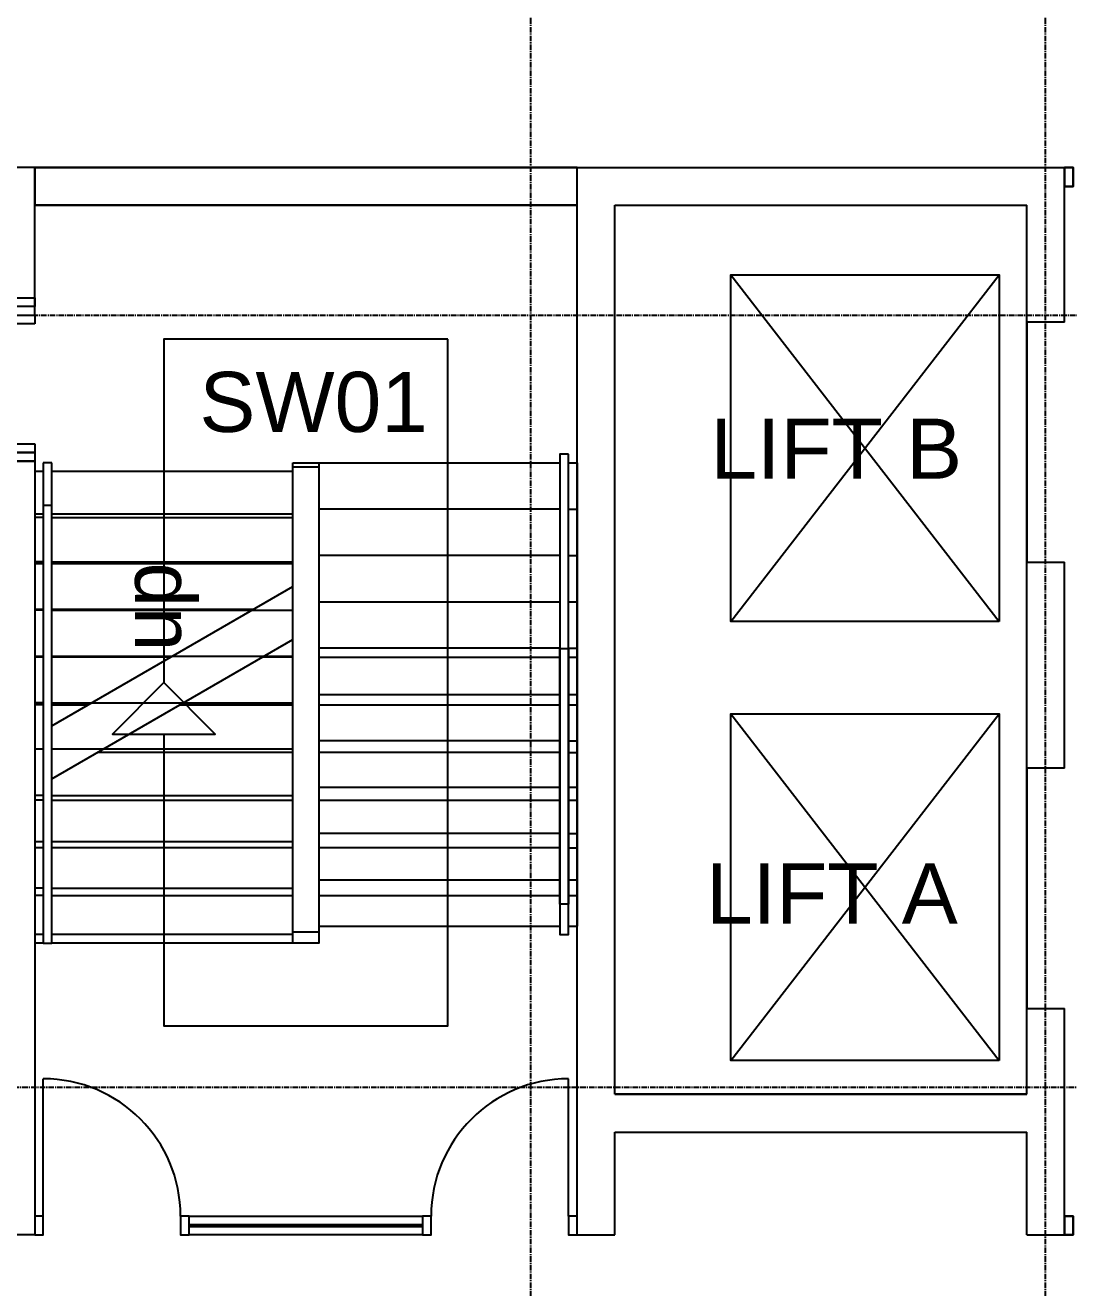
# Model space of a CAD drawing. Header units: millimetres. Extents: x -49883 to 118742, y -18440 to 67826.
# Drawn here: x -8478 to -2398, y -3392 to 3965 of the extents above; entities that cross this region are included whole.
import ezdxf

# ---------------------------------------------------------------- set-up
doc = ezdxf.new("R2010")
doc.units = ezdxf.units.MM
doc.linetypes.add('PCENTRE', pattern=[50.8, 31.75, -6.35, 6.35, -6.35])
doc.linetypes.add('PCENTRE2', pattern=[28.575, 19.05, -3.175, 3.175, -3.175])
for name, color, linetype in [('Boundaries_and_building_grids', 140, 'PCENTRE2'), ('Fourth Floor - Doors Windows and Openings', 1, 'Continuous'), ('Fourth Floor - Stairs', 8, 'Continuous'), ('Fourth Floor - Structural Members', 5, 'Continuous'), ('Fourth Floor - Text and Leaders', 1, 'Continuous'), ('Fourth Floor - Walls', 3, 'Continuous'), ('Third Floor - Doors Windows and Openings', 1, 'Continuous'), ('Third Floor - Stairs', 8, 'Continuous'), ('Third Floor - Structural Members', 5, 'Continuous'), ('Third Floor - Walls', 3, 'Continuous')]:
    doc.layers.add(name, color=color, linetype=linetype)
doc.styles.add('Arial1', font='arial.ttf')

msp = doc.modelspace()

# ---------------------------------------------------------------- linework, layer by layer
at = {"layer": 'Boundaries_and_building_grids', "color": 140, "linetype": 'PCENTRE', "lineweight": -3}
for p, q in [((-5532.8, -11774.3), (-5532.8, 60112.4)), ((-2532.8, -11774.3), (-2532.8, 60117.9)), ((-27282.8, 2275.7), (25217.2, 2275.7)), ((25217.2, -2224.3), (-27282.8, -2224.3))]:
    msp.add_line(p, q, dxfattribs=at)
at = {"layer": 'Fourth Floor - Doors Windows and Openings', "color": 1, "linetype": 'Continuous'}
for p, q in [((-8372.8, -2974.3, 13800), (-8372.8, -2174.3, 13800)), ((-5312.8, -2974.3, 13800), (-5312.8, -2174.3, 13800)), ((-7522.8, -2974.3, 13800), (-6162.8, -2974.3, 13800)), ((-6162.8, -2974.3, 13800), (-6162.8, -3029.3, 13800)), ((-6162.8, -3024.3, 13800), (-7522.8, -3024.3, 13800)), ((-7522.8, -3034.3, 13800), (-6162.8, -3034.3, 13800)), ((-6162.8, -3084.3, 13800), (-7522.8, -3084.3, 13800))]:
    msp.add_line(p, q, dxfattribs=at)
at = {"layer": 'Fourth Floor - Doors Windows and Openings', "color": 1, "linetype": 'Continuous', "elevation": 13800}
for points in [[(-2422.8, 3135.7), (-2422.8, 3025.7), (-2372.8, 3025.7), (-2372.8, 3135.7), (-2422.8, 3135.7)], [(-8422.8, 2375.7), (-8422.8, 2325.7), (-8642.8, 2325.7), (-8642.8, 2375.7), (-8422.8, 2375.7)], [(-8422.8, 1525.7), (-8422.8, 1475.7), (-8642.8, 1475.7), (-8642.8, 1525.7), (-8422.8, 1525.7)], [(-8422.8, -2974.3), (-8422.8, -3084.3), (-8372.8, -3084.3), (-8372.8, -2974.3), (-8422.8, -2974.3)], [(-7572.8, -2974.3), (-7572.8, -3084.3), (-7522.8, -3084.3), (-7522.8, -2974.3), (-7572.8, -2974.3)], [(-6162.8, -2974.3), (-6162.8, -3084.3), (-6112.8, -3084.3), (-6112.8, -2974.3), (-6162.8, -2974.3)], [(-5312.8, -2974.3), (-5312.8, -3084.3), (-5262.8, -3084.3), (-5262.8, -2974.3), (-5312.8, -2974.3)], [(-2422.8, -3084.3), (-2422.8, -2974.3), (-2372.8, -2974.3), (-2372.8, -3084.3), (-2422.8, -3084.3)]]:
    msp.add_lwpolyline(points, dxfattribs=at)
at = {"layer": 'Fourth Floor - Doors Windows and Openings', "color": 1, "linetype": 'Continuous'}
for centre, start, end in [((-8372.8, -2974.3, 13800), 0, 90), ((-5312.8, -2974.3, 13800), 90, 180)]:
    msp.add_arc(centre, 800, start, end, dxfattribs=at)
at = {"layer": 'Fourth Floor - Stairs', "color": 8, "linetype": 'Continuous'}
for p, q in [((-4366.3, 490, 13800), (-2804.1, 2511.2, 13800)), ((-4366.3, 2511.2, 13800), (-2804.1, 490, 13800)), ((-8322.8, 1415.7, 13800), (-8372.8, 1415.7, 13800)), ((-8372.8, 1415.7, 13800), (-8372.8, -1384.3, 13800)), ((-8322.8, -1384.3, 13800), (-8322.8, 1415.7, 13800)), ((-6767.8, 1415.7, 13800), (-5362.8, 1415.7, 13800)), ((-6767.8, 1415.7, 13800), (-6767.8, -1318.4, 13800)), ((-5312.8, 1415.7, 13800), (-5262.8, 1415.7, 13800)), ((-5262.8, 1415.7, 13800), (-5262.8, -1284.3, 13800)), ((-8422.8, 1365.7, 13800), (-8372.8, 1365.7, 13800)), ((-8422.8, 1365.7, 13800), (-8422.8, -1334.3, 13800)), ((-8322.8, 1365.7, 13800), (-6917.8, 1365.7, 13800)), ((-6767.8, 1390.7, 13800), (-6917.8, 1390.7, 13800)), ((-6917.8, -1334.3, 13800), (-6917.8, 1390.7, 13800)), ((-5362.8, 1145.7, 13800), (-6767.8, 1145.7, 13800)), ((-5312.8, 1145.7, 13800), (-5262.8, 1145.7, 13800)), ((-8372.8, 1095.7, 13800), (-8422.8, 1095.7, 13800)), ((-8322.8, 1095.7, 13800), (-6917.8, 1095.7, 13800)), ((-8372.8, 825.7, 13800), (-8422.8, 825.7, 13800)), ((-6917.8, 825.7, 13800), (-8322.8, 825.7, 13800)), ((-5362.8, 875.7, 13800), (-6767.8, 875.7, 13800)), ((-5312.8, 875.7, 13800), (-5262.8, 875.7, 13800)), ((-6767.8, 605.7, 13800), (-5362.8, 605.7, 13800)), ((-5312.8, 605.7, 13800), (-5262.8, 605.7, 13800)), ((-8372.8, 555.7, 13800), (-8422.8, 555.7, 13800)), ((-8322.8, 555.7, 13800), (-6917.8, 555.7, 13800)), ((-5362.8, 335.7, 13800), (-6767.8, 335.7, 13800)), ((-5312.8, 335.7, 13800), (-5262.8, 335.7, 13800)), ((-8372.8, 285.7, 13800), (-8422.8, 285.7, 13800)), ((-6917.8, 285.7, 13800), (-8322.8, 285.7, 13800)), ((-8372.8, 15.7, 13800), (-8422.8, 15.7, 13800)), ((-8322.8, 15.7, 13800), (-6917.8, 15.7, 13800)), ((-6767.8, 65.7, 13800), (-5362.8, 65.7, 13800)), ((-5312.8, 65.7, 13800), (-5262.8, 65.7, 13800)), ((-4366.3, -2068.1, 13800), (-2804.1, -46.9, 13800)), ((-4366.3, -46.9, 13800), (-2804.1, -2068.1, 13800)), ((-5362.8, -204.3, 13800), (-6767.8, -204.3, 13800)), ((-5312.8, -204.3, 13800), (-5262.8, -204.3, 13800)), ((-8372.8, -254.3, 13800), (-8422.8, -254.3, 13800)), ((-6917.8, -254.3, 13800), (-8322.8, -254.3, 13800)), ((-6767.8, -474.3, 13800), (-5362.8, -474.3, 13800)), ((-5312.8, -474.3, 13800), (-5262.8, -474.3, 13800)), ((-8372.8, -524.3, 13800), (-8422.8, -524.3, 13800)), ((-8322.8, -524.3, 13800), (-6917.8, -524.3, 13800)), ((-8372.8, -794.3, 13800), (-8422.8, -794.3, 13800)), ((-6917.8, -794.3, 13800), (-8322.8, -794.3, 13800)), ((-5362.8, -744.3, 13800), (-6767.8, -744.3, 13800)), ((-5312.8, -744.3, 13800), (-5262.8, -744.3, 13800)), ((-6767.8, -1014.3, 13800), (-5362.8, -1014.3, 13800)), ((-5312.8, -1014.3, 13800), (-5262.8, -1014.3, 13800)), ((-8372.8, -1064.3, 13800), (-8422.8, -1064.3, 13800)), ((-8322.8, -1064.3, 13800), (-6917.8, -1064.3, 13800)), ((-6917.8, -1318.4, 13800), (-6767.8, -1318.4, 13800)), ((-6767.8, -1284.3, 13800), (-5362.8, -1284.3, 13800)), ((-5312.8, -1284.3, 13800), (-5262.8, -1284.3, 13800)), ((-8372.8, -1334.3, 13800), (-8422.8, -1334.3, 13800)), ((-8372.8, -1384.3, 13800), (-8322.8, -1384.3, 13800)), ((-6917.8, -1334.3, 13800), (-8322.8, -1334.3, 13800))]:
    msp.add_line(p, q, dxfattribs=at)
at = {"layer": 'Fourth Floor - Stairs', "color": 8, "linetype": 'Continuous', "elevation": 13800}
for points in [[(-2804.1, 490), (-4366.3, 490), (-4366.3, 2511.2), (-2804.1, 2511.2), (-2804.1, 490)], [(-7670.3, -165), (-7670.3, -1865.4), (-6015.3, -1865.4), (-6015.3, 2135.3)], [(-6015.3, 2135.3), (-7670.3, 2135.3), (-7670.3, 135)], [(-5312.8, 1465.7), (-5362.8, 1465.7), (-5362.8, -1334.3), (-5312.8, -1334.3), (-5312.8, 1465.7)], [(-7670.3, 135), (-7970.3, -165), (-7370.3, -165), (-7670.3, 135)], [(-2804.1, -2068.1), (-4366.3, -2068.1), (-4366.3, -46.9), (-2804.1, -46.9), (-2804.1, -2068.1)]]:
    msp.add_lwpolyline(points, dxfattribs=at)
at = {"layer": 'Fourth Floor - Structural Members', "color": 5, "linetype": 'Continuous', "lineweight": -3}
for p, q in [((-5262.8, 3135.7, 13800), (-2422.8, 3135.7, 13800)), ((-5262.8, -3084.3, 13800), (-5262.8, 3135.7, 13800)), ((-2422.8, 2235.7, 13800), (-2422.8, 3135.7, 13800)), ((-5042.8, 2915.7, 13800), (-2642.8, 2915.7, 13800)), ((-5042.8, -2264.3, 13800), (-5042.8, 2915.7, 13800)), ((-2642.8, 2235.7, 13800), (-2642.8, 2915.7, 13800)), ((-2422.8, 2235.7, 13800), (-2642.8, 2235.7, 13800)), ((-2642.8, 835.7, 13800), (-2642.8, 2235.7, 13800)), ((-2642.8, 835.7, 13800), (-2422.8, 835.7, 13800)), ((-2642.8, -364.3, 13800), (-2642.8, 835.7, 13800)), ((-2422.8, -364.3, 13800), (-2422.8, 835.7, 13800)), ((-2422.8, -364.3, 13800), (-2642.8, -364.3, 13800)), ((-2642.8, -1764.3, 13800), (-2642.8, -364.3, 13800)), ((-2642.8, -2264.3, 13800), (-2642.8, -1764.3, 13800)), ((-2642.8, -1764.3, 13800), (-2422.8, -1764.3, 13800)), ((-2422.8, -3084.3, 13800), (-2422.8, -1764.3, 13800)), ((-2642.8, -2264.3, 13800), (-5042.8, -2264.3, 13800)), ((-5042.8, -3084.3, 13800), (-5042.8, -2484.3, 13800)), ((-5042.8, -2484.3, 13800), (-2642.8, -2484.3, 13800)), ((-2642.8, -3084.3, 13800), (-2642.8, -2484.3, 13800)), ((-5262.8, -3084.3, 13800), (-5042.8, -3084.3, 13800)), ((-2642.8, -3084.3, 13800), (-2422.8, -3084.3, 13800))]:
    msp.add_line(p, q, dxfattribs=at)
at = {"layer": 'Fourth Floor - Structural Members', "color": 5, "linetype": 'Continuous', "lineweight": -3, "elevation": 13800}
for points in [[(-8422.8, 2375.7), (-8422.8, 3135.7), (-8642.8, 3135.7), (-8642.8, 2375.7)], [(-8422.8, 1475.7), (-8422.8, -3084.3), (-8642.8, -3084.3), (-8642.8, 1475.7)]]:
    msp.add_lwpolyline(points, close=True, dxfattribs=at)
at = {"layer": 'Fourth Floor - Walls', "color": 3, "linetype": 'Continuous'}
for p, q in [((-8422.8, 3135.7, 13800), (-8422.8, 2915.7, 13800)), ((-5262.8, 3135.7, 13800), (-8422.8, 3135.7, 13800)), ((-5262.8, 2915.7, 13800), (-5262.8, 3135.7, 13800)), ((-5262.8, 2915.7, 13800), (-8422.8, 2915.7, 13800))]:
    msp.add_line(p, q, dxfattribs=at)
at = {"layer": 'Third Floor - Doors Windows and Openings', "linetype": 'Continuous'}
for p, q in [((-8372.8, -2974.3, 10350), (-8372.8, -2174.3, 10350)), ((-5312.8, -2974.3, 10350), (-5312.8, -2174.3, 10350)), ((-7522.8, -2974.3, 10350), (-6162.8, -2974.3, 10350)), ((-6162.8, -2974.3, 10350), (-6162.8, -3029.3, 10350)), ((-6162.8, -3024.3, 10350), (-7522.8, -3024.3, 10350)), ((-7522.8, -3034.3, 10350), (-6162.8, -3034.3, 10350)), ((-6162.8, -3084.3, 10350), (-7522.8, -3084.3, 10350))]:
    msp.add_line(p, q, dxfattribs=at)
at = {"layer": 'Third Floor - Doors Windows and Openings', "linetype": 'Continuous', "elevation": 10350}
for points in [[(-2372.8, 3135.7), (-2372.8, 3025.7), (-2422.8, 3025.7), (-2422.8, 3135.7), (-2372.8, 3135.7)], [(-8422.8, 2225.7), (-8642.8, 2225.7), (-8642.8, 2275.7), (-8422.8, 2275.7), (-8422.8, 2225.7)], [(-8422.8, 1425.7), (-8642.8, 1425.7), (-8642.8, 1475.7), (-8422.8, 1475.7), (-8422.8, 1425.7)], [(-8422.8, -2974.3), (-8422.8, -3084.3), (-8372.8, -3084.3), (-8372.8, -2974.3), (-8422.8, -2974.3)], [(-7572.8, -2974.3), (-7572.8, -3084.3), (-7522.8, -3084.3), (-7522.8, -2974.3), (-7572.8, -2974.3)], [(-6162.8, -2974.3), (-6162.8, -3084.3), (-6112.8, -3084.3), (-6112.8, -2974.3), (-6162.8, -2974.3)], [(-5312.8, -2974.3), (-5312.8, -3084.3), (-5262.8, -3084.3), (-5262.8, -2974.3), (-5312.8, -2974.3)], [(-2372.8, -3084.3), (-2372.8, -2974.3), (-2422.8, -2974.3), (-2422.8, -3084.3), (-2372.8, -3084.3)]]:
    msp.add_lwpolyline(points, dxfattribs=at)
at = {"layer": 'Third Floor - Doors Windows and Openings', "linetype": 'Continuous'}
for centre, start, end in [((-8372.8, -2974.3, 10350), 0, 90), ((-5312.8, -2974.3, 10350), 90, 180)]:
    msp.add_arc(centre, 800, start, end, dxfattribs=at)
at = {"layer": 'Third Floor - Stairs', "color": 8, "linetype": 'Continuous'}
for p, q in [((-4366.3, 2511.2, 10350), (-2804.1, 490, 10350)), ((-4366.3, 490, 10350), (-2804.1, 2511.2, 10350)), ((-8372.8, 1115.7, 10350), (-8422.8, 1115.7, 10350)), ((-6917.8, 1115.7, 10350), (-8322.8, 1115.7, 10350)), ((-8372.8, 837.9, 10350), (-8422.8, 837.9, 10350)), ((-8322.8, 837.9, 10350), (-6917.8, 837.9, 10350)), ((-8322.8, -116.5, 10350), (-6917.8, 694.7, 10350)), ((-8372.8, 560.2, 10350), (-8422.8, 560.2, 10350)), ((-7150.8, 560.2, 10350), (-8322.8, 560.2, 10350)), ((-8322.8, -425.9, 10350), (-6917.8, 385.3, 10350)), ((-8372.8, 282.4, 10350), (-8422.8, 282.4, 10350)), ((-7631.9, 282.4, 10350), (-8322.8, 282.4, 10350)), ((-6917.8, 282.4, 10350), (-7096.1, 282.4, 10350)), ((-6767.8, 282.4, 10350), (-5362.8, 282.4, 10350)), ((-5312.8, 282.4, 10350), (-5262.8, 282.4, 10350)), ((-8372.8, 4.6, 10350), (-8422.8, 4.6, 10350)), ((-8322.8, 4.6, 10350), (-8113, 4.6, 10350)), ((-7577.2, 4.6, 10350), (-6917.8, 4.6, 10350)), ((-6767.8, 4.6, 10350), (-5362.8, 4.6, 10350)), ((-5312.8, 4.6, 10350), (-5262.8, 4.6, 10350)), ((-4366.3, -2068.1, 10350), (-2804.1, -46.9, 10350)), ((-4366.3, -46.9, 10350), (-2804.1, -2068.1, 10350)), ((-6917.8, -273.2, 10350), (-8058.3, -273.2, 10350)), ((-5362.8, -273.2, 10350), (-6767.8, -273.2, 10350)), ((-5312.8, -273.2, 10350), (-5262.8, -273.2, 10350)), ((-8372.8, -550.9, 10350), (-8422.8, -550.9, 10350)), ((-8322.8, -550.9, 10350), (-6917.8, -550.9, 10350)), ((-6767.8, -550.9, 10350), (-5362.8, -550.9, 10350)), ((-5312.8, -550.9, 10350), (-5262.8, -550.9, 10350)), ((-8372.8, -828.7, 10350), (-8422.8, -828.7, 10350)), ((-6917.8, -828.7, 10350), (-8322.8, -828.7, 10350)), ((-5362.8, -828.7, 10350), (-6767.8, -828.7, 10350)), ((-5312.8, -828.7, 10350), (-5262.8, -828.7, 10350)), ((-8372.8, -1106.5, 10350), (-8422.8, -1106.5, 10350)), ((-8322.8, -1106.5, 10350), (-6917.8, -1106.5, 10350)), ((-6767.8, -1106.5, 10350), (-5362.8, -1106.5, 10350)), ((-5312.8, -1106.5, 10350), (-5262.8, -1106.5, 10350)), ((-8372.8, -1384.3, 10350), (-8422.8, -1384.3, 10350)), ((-8372.8, -1384.3, 10350), (-8322.8, -1384.3, 10350)), ((-6917.8, -1384.3, 10350), (-8322.8, -1384.3, 10350))]:
    msp.add_line(p, q, dxfattribs=at)
at = {"layer": 'Third Floor - Stairs', "color": 8, "linetype": 'Continuous', "elevation": 10350}
for points in [[(-2804.1, 490), (-4366.3, 490), (-4366.3, 2511.2), (-2804.1, 2511.2), (-2804.1, 490)], [(-6917.8, 1415.7), (-6767.8, 1415.7), (-6767.8, -1384.3), (-6917.8, -1384.3), (-6917.8, 1415.7)], [(-8322.8, -1384.3), (-8322.8, 1165.7), (-8372.8, 1165.7), (-8372.8, -1384.3)], [(-5362.8, 332.4), (-5312.8, 332.4), (-5312.8, -1156.5), (-5362.8, -1156.5), (-5362.8, 332.4)], [(-2804.1, -2068.1), (-4366.3, -2068.1), (-4366.3, -46.9), (-2804.1, -46.9), (-2804.1, -2068.1)]]:
    msp.add_lwpolyline(points, dxfattribs=at)
at = {"layer": 'Third Floor - Structural Members', "color": 5, "linetype": 'Continuous'}
for p, q in [((-5262.8, -3084.3, 10350), (-5262.8, 3135.7, 10350)), ((-5262.8, 3135.7, 10350), (-2422.8, 3135.7, 10350)), ((-2422.8, 2235.7, 10350), (-2422.8, 3135.7, 10350)), ((-5042.8, 2915.7, 10350), (-2642.8, 2915.7, 10350)), ((-5042.8, -2264.3, 10350), (-5042.8, 2915.7, 10350)), ((-2642.8, 2235.7, 10350), (-2642.8, 2915.7, 10350)), ((-2422.8, 2235.7, 10350), (-2642.8, 2235.7, 10350)), ((-2642.8, 2235.7, 10350), (-2642.8, 835.7, 10350)), ((-2642.8, 835.7, 10350), (-2422.8, 835.7, 10350)), ((-2642.8, -364.3, 10350), (-2642.8, 835.7, 10350)), ((-2422.8, -364.3, 10350), (-2422.8, 835.7, 10350)), ((-2422.8, -364.3, 10350), (-2642.8, -364.3, 10350)), ((-2642.8, -364.3, 10350), (-2642.8, -1764.3, 10350)), ((-2642.8, -2264.3, 10350), (-2642.8, -1764.3, 10350)), ((-2642.8, -1764.3, 10350), (-2422.8, -1764.3, 10350)), ((-2422.8, -3084.3, 10350), (-2422.8, -1764.3, 10350)), ((-5042.8, -2264.3, 10350), (-2642.8, -2264.3, 10350)), ((-5042.8, -3084.3, 10350), (-5042.8, -2484.3, 10350)), ((-5042.8, -2484.3, 10350), (-2642.8, -2484.3, 10350)), ((-2642.8, -3084.3, 10350), (-2642.8, -2484.3, 10350)), ((-5262.8, -3084.3, 10350), (-5042.8, -3084.3, 10350)), ((-2642.8, -3084.3, 10350), (-2422.8, -3084.3, 10350))]:
    msp.add_line(p, q, dxfattribs=at)
at = {"layer": 'Third Floor - Structural Members', "color": 5, "linetype": 'Continuous', "elevation": 10350}
for points in [[(-8422.8, 3135.7), (-8642.8, 3135.7), (-8642.8, 2275.7), (-8422.8, 2275.7)], [(-8642.8, 1425.7), (-8422.8, 1425.7), (-8422.8, -3084.3), (-8642.8, -3084.3)]]:
    msp.add_lwpolyline(points, close=True, dxfattribs=at)
at = {"layer": 'Third Floor - Walls', "color": 3, "linetype": 'Continuous'}
for p, q in [((-8422.8, 2915.7, 10350), (-8422.8, 3135.7, 10350)), ((-8422.8, 3135.7, 10350), (-5262.8, 3135.7, 10350)), ((-5262.8, 2915.7, 10350), (-5262.8, 3135.7, 10350)), ((-8422.8, 2915.7, 10350), (-5262.8, 2915.7, 10350))]:
    msp.add_line(p, q, dxfattribs=at)

# ---------------------------------------------------------------- texts
at = {"layer": 'Fourth Floor - Stairs', "color": 8, "linetype": 'Continuous'}
msp.add_text('up', height=347.65, rotation=90, dxfattribs=at).set_placement((-7571, 317.2, 13800))
at = {"layer": 'Fourth Floor - Text and Leaders', "color": 1, "linetype": 'Continuous', "char_height": 350, "attachment_point": 7, "style": 'Arial1'}
for s, insert in [('SW01', (-7463, 1590.2, 13800)), ('LIFT B', (-4486, 1322.6, 13800)), ('LIFT A', (-4511.5, -1269.6, 13800))]:
    msp.add_mtext(s, dxfattribs=dict(at, insert=insert))

doc.saveas('drawing.dxf')
